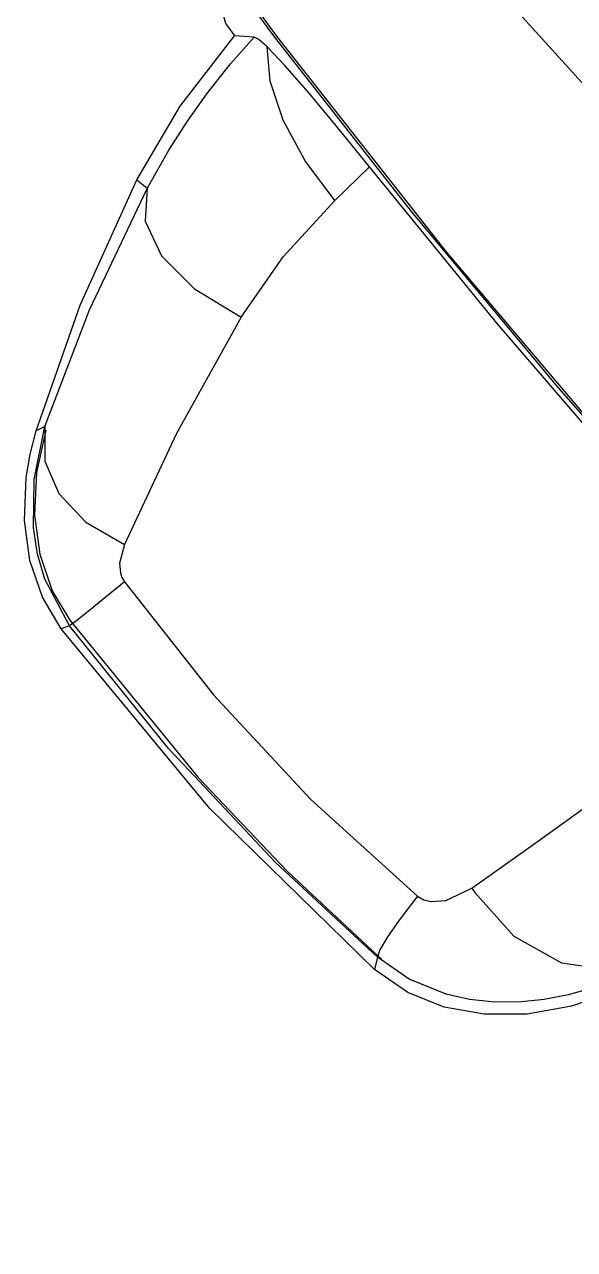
# Model space of a CAD drawing. Extents: x 45 to 722, y 209 to 689.
# Drawn here: x 82.8 to 121.1, y 378.5 to 463.8 of the extents above; entities that cross this region are included whole.
import ezdxf

# ---------------------------------------------------------------- set-up
doc = ezdxf.new("R2010")
doc.units = 0
doc.layers.add('7-10030_lineart', color=7, linetype='CONTINUOUS')

msp = doc.modelspace()

# ---------------------------------------------------------------- linework, layer by layer
at = {"layer": '7-10030_lineart', "color": 7}
for points in [[(233.9186, 321.854918), (164.09507, 391.849238), (161.49719, 394.454648), (158.89796, 397.058698), (150.49555, 405.493598), (148.89758, 407.110748), (147.30526, 408.733048), (144.14035, 411.998438), (142.56835, 413.641608), (141.00309, 415.291538), (124.44981, 433.486538), (112.14202, 447.998508), (100.36152, 462.981648), (93.285187, 472.654528), (86.491038, 482.531918), (87.515603, 483.411758), (89.761503, 485.427738), (92.525655, 487.988138), (93.859137, 489.246408), (95.327331, 490.653528)], [(95.327311, 490.653528), (105.36039, 478.232638), (115.85732, 466.087648), (129.5777, 450.961248), (143.64903, 436.032628), (158.07744, 421.153058), (172.67229, 406.417598), (230.70514, 348.276388), (310.84859, 267.984208)], [(86.272676, 482.351608), (92.846274, 472.852638), (100.257874, 462.819538), (109.718024, 450.769238), (119.965004, 438.470558), (130.294904, 426.715928), (140.929624, 415.216768)], [(96.825322, 463.791278), (96.471135, 464.988108)], [(96.823589, 463.795718), (96.980372, 463.583908)], [(96.980372, 463.583908), (97.408922, 463.005898)], [(90.597492, 452.985848), (93.613632, 458.103588), (97.412778, 463.009238)], [(91.328479, 452.379848), (92.830323, 455.055438), (94.122536, 457.071358), (95.472402, 458.965988), (97.123087, 461.049848), (98.769086, 462.920128)], [(98.767274, 462.917448), (97.410543, 463.004948)], [(143.318064, 410.985148), (143.041354, 411.513088), (142.512334, 412.292438), (141.729824, 413.323058), (140.701744, 414.590228), (139.447704, 416.072968), (138.000724, 417.730778), (136.409264, 419.510338), (134.734414, 421.343728), (125.111414, 432.023888), (115.706814, 442.975858), (106.801514, 453.883728), (104.606834, 456.607538), (102.594544, 459.024288), (100.916334, 460.942808), (99.668827, 462.245328), (99.100982, 462.741928), (98.766342, 462.917028)], [(104.38462, 451.545518), (102.32109, 454.292688), (100.78266, 457.123988), (99.877682, 459.840318), (99.671057, 462.248938)], [(97.86901, 443.420438), (100.79694, 447.612228), (104.38439, 451.545368), (106.80351, 453.887188)], [(84.197278, 435.793138), (83.596779, 435.500728), (86.646537, 444.249408), (90.597241, 452.985448)], [(84.197114, 435.791858), (87.296973, 443.919328), (91.328149, 452.379448)], [(90.597484, 452.985518), (90.940672, 452.701168), (91.229583, 452.461728), (91.303003, 452.401028), (91.321633, 452.385728), (91.326633, 452.381728), (91.327633, 452.380728), (91.328484, 452.380548), (91.328484, 452.380548)], [(91.328142, 452.379508), (91.191987, 450.098738), (92.326518, 447.695738), (94.624788, 445.397258), (97.869237, 443.420588)], [(97.86901, 443.420438), (93.360219, 435.307048), (89.732888, 427.582328)], [(85.923386, 421.919088), (85.331024, 421.708408), (84.028594, 423.913358), (83.156264, 426.478718), (82.779778, 429.246058), (82.905442, 432.246878), (83.179174, 433.863398), (83.596819, 435.500628)], [(85.92335, 421.919188), (84.19071, 425.161978), (83.688023, 426.916428), (83.406863, 428.763158), (83.441413, 432.099208), (84.197198, 435.792548)], [(84.258327, 435.538288), (83.623494, 432.594828), (83.478837, 429.634648), (83.839078, 426.915358), (84.717012, 424.350458), (85.932682, 422.308108)], [(84.19708, 435.791858), (84.19458, 433.397488), (85.170841, 431.132778), (87.059006, 429.149878), (89.733122, 427.582418)], [(89.732887, 427.582328), (89.405157, 426.290888), (89.456457, 425.611718), (89.566671, 425.277618), (89.734084, 424.984878)], [(89.734406, 424.985608), (88.245408, 423.758808), (87.091315, 422.820198), (86.30961, 422.201168), (85.92335, 421.919138)], [(89.734083, 424.984878), (95.93148, 417.104168), (102.72588, 409.824128), (110.16078, 403.097808)], [(85.932682, 422.308108), (94.867217, 411.364188), (101.075284, 404.836458), (107.673574, 398.673938)], [(107.15325, 397.985998), (95.662291, 409.222578), (85.330913, 421.707848)], [(107.35723, 398.845308), (100.26396, 405.426678), (92.806995, 413.384688), (85.92335, 421.919138)], [(113.93497, 403.647538), (118.57086, 406.938438), (121.79944, 409.268038), (123.46708, 410.483448)], [(110.16078, 403.097768), (110.59014, 402.842638), (111.11071, 402.714388), (112.11312, 402.787988), (113.93497, 403.647538)], [(113.93517, 403.647598), (114.1354, 403.338868)], [(110.16101, 403.098328), (108.94539, 401.517228), (108.05585, 400.256128), (107.52064, 399.355678), (107.35713, 398.845098)], [(114.1354, 403.338868), (116.86798, 400.306598), (120.16909, 398.442768), (123.69622, 397.941878), (127.08262, 398.855788)], [(107.35725, 398.845308), (107.15335, 397.986608)], [(127.08265, 398.856278), (125.42953, 397.959468), (123.87484, 397.257988), (122.43696, 396.726008), (120.66206, 396.220138), (118.97562, 395.893938), (117.38922, 395.727668), (115.52518, 395.715868), (113.77696, 395.900918), (112.15611, 396.264498), (109.56008, 397.318538), (107.35713, 398.845098)], [(126.78013, 397.901408), (123.86256, 396.442118), (120.8686, 395.426968), (117.78607, 394.884378), (114.79375, 394.864278), (112.01283, 395.370368), (109.48671, 396.378688), (107.15335, 397.986558)]]:
    msp.add_lwpolyline(points, dxfattribs=at)

doc.saveas('drawing.dxf')
